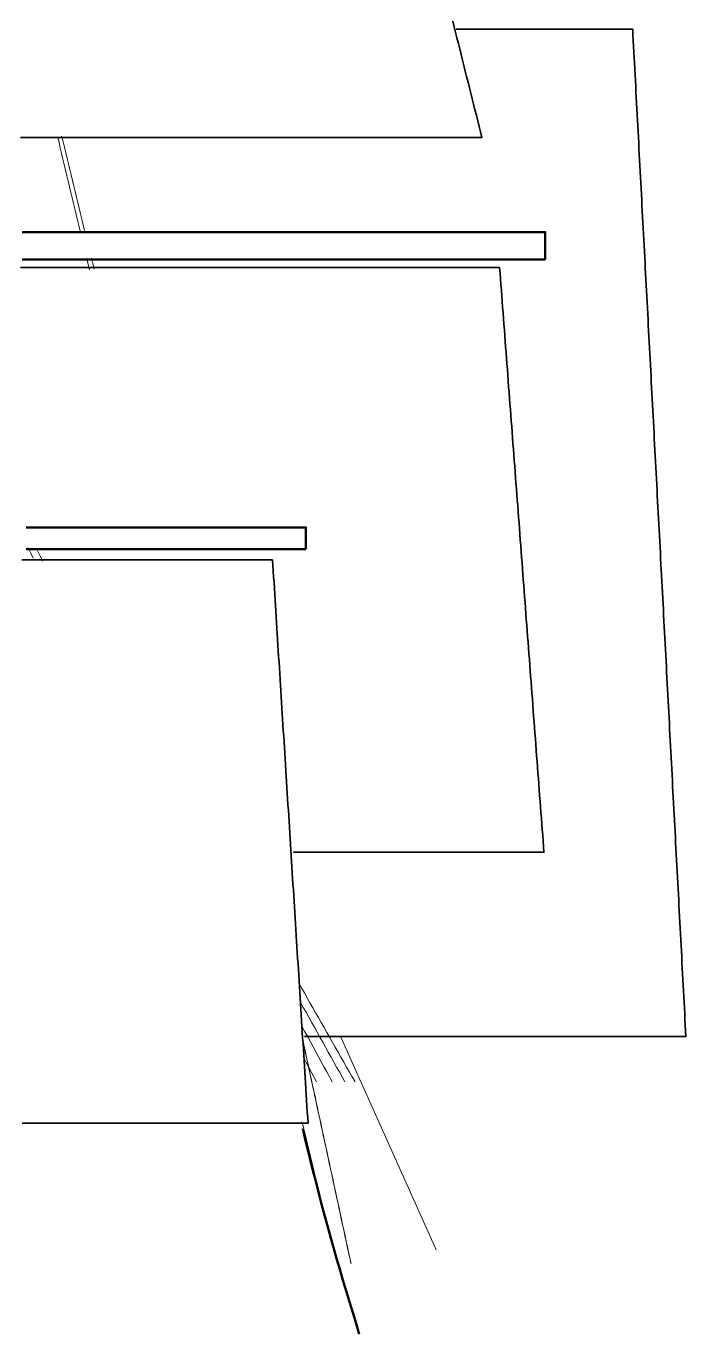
# Model space of a CAD drawing. Header units: millimetres. Extents: x 0 to 89100, y 0 to 63000.
# Drawn here: x 17004 to 23097, y 21672 to 33728 of the extents above; entities that cross this region are included whole.
import ezdxf

# ---------------------------------------------------------------- set-up
doc = ezdxf.new("R2010")
doc.units = ezdxf.units.MM
doc.header["$LTSCALE"] = 150
for name, color, linetype, lineweight in [('外形', 7, 'Continuous', 50), ('帆', 30, 'Continuous', 35), ('索具', 94, 'Continuous', 13)]:
    doc.layers.add(name, color=color, linetype=linetype, lineweight=lineweight)

msp = doc.modelspace()

# ---------------------------------------------------------------- linework, layer by layer
at = {"layer": '外形'}
for points in [[(16968.8, 31826), (17021.3, 31826), (17073.8, 31826), (17126.3, 31826), (17178.8, 31826), (17231.3, 31826), (17283.8, 31826), (17336.3, 31826), (17388.8, 31826), (17441.3, 31826), (17493.8, 31826), (17546.3, 31826), (17598.8, 31826), (17651.3, 31826), (17703.8, 31826), (17756.3, 31826), (17808.8, 31826), (17861.3, 31826), (17913.8, 31826), (17966.3, 31826), (18018.8, 31826), (18071.3, 31826), (18123.8, 31826), (18176.3, 31826), (18228.9, 31826), (18281.4, 31826), (18333.9, 31826), (18386.4, 31826), (18438.9, 31826), (18491.4, 31826), (18543.9, 31826), (18596.4, 31826), (18648.9, 31826), (18701.4, 31826), (18753.9, 31826), (18806.4, 31826), (18858.9, 31826), (18911.4, 31826), (18963.9, 31826), (19016.4, 31826), (19068.9, 31826), (19121.4, 31826), (19173.9, 31826), (19226.4, 31826), (19278.9, 31826), (19331.4, 31826), (19383.9, 31826), (19436.4, 31826), (19488.9, 31826), (19541.4, 31826), (19593.9, 31826), (19646.4, 31826), (19698.9, 31826), (19751.4, 31826), (19803.9, 31826), (19856.4, 31826), (19908.9, 31826), (19961.4, 31826), (20013.9, 31826), (20066.4, 31826), (20118.9, 31826), (20171.4, 31826), (20223.9, 31826), (20276.4, 31826), (20328.9, 31826), (20381.4, 31826), (20433.9, 31826), (20486.4, 31826), (20538.9, 31826), (20591.4, 31826), (20643.9, 31826), (20696.4, 31826), (20748.9, 31826), (20801.4, 31826), (20853.9, 31826), (20906.4, 31826), (20958.9, 31826), (21011.4, 31826), (21063.9, 31826), (21116.4, 31826), (21168.9, 31826), (21221.4, 31826), (21273.9, 31826), (21326.4, 31826), (21378.9, 31826), (21431.5, 31826), (21484, 31826), (21536.5, 31826), (21589, 31826), (21641.5, 31826), (21694, 31826), (21746.5, 31826), (21799, 31826), (21799, 31763), (21799, 31700), (21799, 31637), (21799, 31574)], [(21799, 31574), (21746.5, 31574), (21694, 31574), (21641.5, 31574), (21589, 31574), (21536.5, 31574), (21484, 31574), (21431.5, 31574), (21378.9, 31574), (21326.4, 31574), (21273.9, 31574), (21221.4, 31574), (21168.9, 31574), (21116.4, 31574), (21063.9, 31574), (21011.4, 31574), (20958.9, 31574), (20906.4, 31574), (20853.9, 31574), (20801.4, 31574), (20748.9, 31574), (20696.4, 31574), (20643.9, 31574), (20591.4, 31574), (20538.9, 31574), (20486.4, 31574), (20433.9, 31574), (20381.4, 31574), (20328.9, 31574), (20276.4, 31574), (20223.9, 31574), (20171.4, 31574), (20118.9, 31574), (20066.4, 31574), (20013.9, 31574), (19961.4, 31574), (19908.9, 31574), (19856.4, 31574), (19803.9, 31574), (19751.4, 31574), (19698.9, 31574), (19646.4, 31574), (19593.9, 31574), (19541.4, 31574), (19488.9, 31574), (19436.4, 31574), (19383.9, 31574), (19331.4, 31574), (19278.9, 31574), (19226.4, 31574), (19173.9, 31574), (19121.4, 31574), (19068.9, 31574), (19016.4, 31574), (18963.9, 31574), (18911.4, 31574), (18858.9, 31574), (18806.4, 31574), (18753.9, 31574), (18701.4, 31574), (18648.9, 31574), (18596.4, 31574), (18543.9, 31574), (18491.4, 31574), (18438.9, 31574), (18386.4, 31574), (18333.9, 31574), (18281.4, 31574), (18228.9, 31574), (18176.3, 31574), (18123.8, 31574), (18071.3, 31574), (18018.8, 31574), (17966.3, 31574), (17913.8, 31574), (17861.3, 31574), (17808.8, 31574), (17756.3, 31574), (17703.8, 31574), (17651.3, 31574), (17598.8, 31574), (17546.3, 31574), (17493.8, 31574), (17441.3, 31574), (17388.8, 31574), (17336.3, 31574), (17283.8, 31574), (17231.3, 31574), (17178.8, 31574), (17126.3, 31574), (17073.8, 31574), (17021.3, 31574), (16968.8, 31574)], [(17003.6, 29100), (17056.4, 29100), (17109.1, 29100), (17161.8, 29100), (17214.5, 29100), (17267.3, 29100), (17320, 29100), (17372.7, 29100), (17425.4, 29100), (17478.2, 29100), (17530.9, 29100), (17583.6, 29100), (17636.4, 29100), (17689.1, 29100), (17741.8, 29100), (17794.5, 29100), (17847.3, 29100), (17900, 29100), (17952.7, 29100), (18005.4, 29100), (18058.2, 29100), (18110.9, 29100), (18163.6, 29100), (18216.3, 29100), (18269.1, 29100), (18321.8, 29100), (18374.5, 29100), (18427.3, 29100), (18480, 29100), (18532.7, 29100), (18585.4, 29100), (18638.2, 29100), (18690.9, 29100), (18743.6, 29100), (18796.3, 29100), (18849.1, 29100), (18901.8, 29100), (18954.5, 29100), (19007.3, 29100), (19060, 29100), (19112.7, 29100), (19165.4, 29100), (19218.2, 29100), (19270.9, 29100), (19323.6, 29100), (19376.3, 29100), (19429.1, 29100), (19481.8, 29100), (19534.5, 29100), (19587.3, 29100), (19587.3, 29033.3), (19587.3, 28966.7), (19587.3, 28900)], [(19587.3, 28900), (19534.5, 28900), (19481.8, 28900), (19429.1, 28900), (19376.3, 28900), (19323.6, 28900), (19270.9, 28900), (19218.2, 28900), (19165.4, 28900), (19112.7, 28900), (19060, 28900), (19007.3, 28900), (18954.5, 28900), (18901.8, 28900), (18849.1, 28900), (18796.3, 28900), (18743.6, 28900), (18690.9, 28900), (18638.2, 28900), (18585.4, 28900), (18532.7, 28900), (18480, 28900), (18427.3, 28900), (18374.5, 28900), (18321.8, 28900), (18269.1, 28900), (18216.3, 28900), (18163.6, 28900), (18110.9, 28900), (18058.2, 28900), (18005.4, 28900), (17952.7, 28900), (17900, 28900), (17847.3, 28900), (17794.5, 28900), (17741.8, 28900), (17689.1, 28900), (17636.4, 28900), (17583.6, 28900), (17530.9, 28900), (17478.2, 28900), (17425.4, 28900), (17372.7, 28900), (17320, 28900), (17267.3, 28900), (17214.5, 28900), (17161.8, 28900), (17109.1, 28900), (17056.4, 28900), (17003.6, 28900)], [(20080.1, 21650), (20050.8, 21750), (20020.9, 21850), (19990.6, 21950), (19960.3, 22050), (19930, 22150), (19900, 22250), (19870.4, 22350), (19841.6, 22450), (19813.6, 22550), (19786.6, 22650), (19759.9, 22750), (19733.5, 22850), (19707.5, 22950), (19681.7, 23050), (19656.3, 23150), (19631.2, 23250), (19606.5, 23350), (19582.1, 23450), (19558.1, 23550)]]:
    msp.add_lwpolyline(points, dxfattribs=at)
at = {"layer": '帆'}
for points in [[(16951.6, 32700), (17004.2, 32700), (17056.8, 32700), (17109.4, 32700), (17162.1, 32700), (17214.7, 32700), (17267.3, 32700), (17319.9, 32700), (17372.5, 32700), (17425.1, 32700), (17477.7, 32700), (17530.3, 32700), (17582.9, 32700), (17635.6, 32700), (17688.2, 32700), (17740.8, 32700), (17793.4, 32700), (17846, 32700), (17898.6, 32700), (17951.2, 32700), (18003.8, 32700), (18056.5, 32700), (18109.1, 32700), (18161.7, 32700), (18214.3, 32700), (18266.9, 32700), (18319.5, 32700), (18372.1, 32700), (18424.7, 32700), (18477.4, 32700), (18530, 32700), (18582.6, 32700), (18635.2, 32700), (18687.8, 32700), (18740.4, 32700), (18793, 32700), (18845.6, 32700), (18898.3, 32700), (18950.9, 32700), (19003.5, 32700), (19056.1, 32700), (19108.7, 32700), (19161.3, 32700), (19213.9, 32700), (19266.5, 32700), (19319.2, 32700), (19371.8, 32700), (19424.4, 32700), (19477, 32700), (19529.6, 32700), (19582.2, 32700), (19634.8, 32700), (19687.4, 32700), (19740.1, 32700), (19792.7, 32700), (19845.3, 32700), (19897.9, 32700), (19950.5, 32700), (20003.1, 32700), (20055.7, 32700), (20108.3, 32700), (20160.9, 32700), (20213.6, 32700), (20266.2, 32700), (20318.8, 32700), (20371.4, 32700), (20424, 32700), (20476.6, 32700), (20529.2, 32700), (20581.8, 32700), (20634.5, 32700), (20687.1, 32700), (20739.7, 32700), (20792.3, 32700), (20844.9, 32700), (20897.5, 32700), (20950.1, 32700), (21002.7, 32700), (21055.4, 32700), (21108, 32700), (21160.6, 32700), (21213.2, 32700), (21200.4, 32751.1), (21187.6, 32802.1), (21174.8, 32853.2), (21162.1, 32904.3), (21149.3, 32955.3), (21136.5, 33006.4), (21123.7, 33057.4), (21110.9, 33108.5), (21098.2, 33159.6), (21085.4, 33210.6), (21072.6, 33261.7), (21059.8, 33312.8), (21047, 33363.8), (21034.3, 33414.9), (21021.5, 33466), (21008.7, 33517), (20995.9, 33568.1), (20983.1, 33619.1), (20970.4, 33670.2), (20957.6, 33721.3), (20944.8, 33772.3)], [(19576.4, 24400), (19629, 24400), (19681.5, 24400), (19734.1, 24400), (19786.6, 24400), (19839.2, 24400), (19891.7, 24400), (19944.3, 24400), (19996.8, 24400), (20049.4, 24400), (20101.9, 24400), (20154.5, 24400), (20207, 24400), (20259.6, 24400), (20312.1, 24400), (20364.7, 24400), (20417.2, 24400), (20469.8, 24400), (20522.3, 24400), (20574.9, 24400), (20627.4, 24400), (20680, 24400), (20732.5, 24400), (20785.1, 24400), (20837.6, 24400), (20890.2, 24400), (20942.7, 24400), (20995.3, 24400), (21047.8, 24400), (21100.4, 24400), (21152.9, 24400), (21205.5, 24400), (21258, 24400), (21310.6, 24400), (21363.1, 24400), (21415.7, 24400), (21468.2, 24400), (21520.8, 24400), (21573.3, 24400), (21625.9, 24400), (21678.4, 24400), (21731, 24400), (21783.5, 24400), (21836.1, 24400), (21888.6, 24400), (21941.2, 24400), (21993.7, 24400), (22046.3, 24400), (22098.8, 24400), (22151.4, 24400), (22203.9, 24400), (22256.5, 24400), (22309, 24400), (22361.6, 24400), (22414.1, 24400), (22466.6, 24400), (22519.2, 24400), (22571.7, 24400), (22624.3, 24400), (22676.8, 24400), (22729.4, 24400), (22781.9, 24400), (22834.5, 24400), (22887, 24400), (22939.6, 24400), (22992.1, 24400), (23044.7, 24400), (23097.2, 24400), (23094.5, 24452.5), (23091.7, 24505.1), (23088.9, 24557.6), (23086.1, 24610.2), (23083.4, 24662.7), (23080.6, 24715.3), (23077.8, 24767.8), (23075, 24820.3), (23072.3, 24872.9), (23069.5, 24925.4), (23066.7, 24978), (23063.9, 25030.5), (23061.1, 25083.1), (23058.4, 25135.6), (23055.6, 25188.1), (23052.8, 25240.7), (23050, 25293.2), (23047.3, 25345.8), (23044.5, 25398.3), (23041.7, 25450.8), (23038.9, 25503.4), (23036.2, 25555.9), (23033.4, 25608.5), (23030.6, 25661), (23027.8, 25713.6), (23025, 25766.1), (23022.3, 25818.6), (23019.5, 25871.2), (23016.7, 25923.7), (23013.9, 25976.3), (23011.2, 26028.8), (23008.4, 26081.4), (23005.6, 26133.9), (23002.8, 26186.4), (23000.1, 26239), (22997.3, 26291.5), (22994.5, 26344.1), (22991.7, 26396.6), (22988.9, 26449.2), (22986.2, 26501.7), (22983.4, 26554.2), (22980.6, 26606.8), (22977.8, 26659.3), (22975.1, 26711.9), (22972.3, 26764.4), (22969.5, 26816.9), (22966.7, 26869.5), (22964, 26922), (22961.2, 26974.6), (22958.4, 27027.1), (22955.6, 27079.7), (22952.8, 27132.2), (22950.1, 27184.7), (22947.3, 27237.3), (22944.5, 27289.8), (22941.7, 27342.4), (22939, 27394.9), (22936.2, 27447.5), (22933.4, 27500), (22930.6, 27552.5), (22927.9, 27605.1), (22925.1, 27657.6), (22922.3, 27710.2), (22919.5, 27762.7), (22916.8, 27815.3), (22914, 27867.8), (22911.2, 27920.3), (22908.4, 27972.9), (22905.6, 28025.4), (22902.9, 28078), (22900.1, 28130.5), (22897.3, 28183.1), (22894.5, 28235.6), (22891.8, 28288.1), (22889, 28340.7), (22886.2, 28393.2), (22883.4, 28445.8), (22880.7, 28498.3), (22877.9, 28550.8), (22875.1, 28603.4), (22872.3, 28655.9), (22869.5, 28708.5), (22866.8, 28761), (22864, 28813.6), (22861.2, 28866.1), (22858.4, 28918.6), (22855.7, 28971.2), (22852.9, 29023.7), (22850.1, 29076.3), (22847.3, 29128.8), (22844.6, 29181.4), (22841.8, 29233.9), (22839, 29286.4), (22836.2, 29339), (22833.4, 29391.5), (22830.7, 29444.1), (22827.9, 29496.6), (22825.1, 29549.2), (22822.3, 29601.7), (22819.6, 29654.2), (22816.8, 29706.8), (22814, 29759.3), (22811.2, 29811.9), (22808.5, 29864.4), (22805.7, 29916.9), (22802.9, 29969.5), (22800.1, 30022), (22797.3, 30074.6), (22794.6, 30127.1), (22791.8, 30179.7), (22789, 30232.2), (22786.2, 30284.7), (22783.5, 30337.3), (22780.7, 30389.8), (22777.9, 30442.4), (22775.1, 30494.9), (22772.4, 30547.5), (22769.6, 30600), (22766.8, 30652.5), (22764, 30705.1), (22761.3, 30757.6), (22758.5, 30810.2), (22755.7, 30862.7), (22752.9, 30915.3), (22750.1, 30967.8), (22747.4, 31020.3), (22744.6, 31072.9), (22741.8, 31125.4), (22739, 31178), (22736.3, 31230.5), (22733.5, 31283.1), (22730.7, 31335.6), (22727.9, 31388.1), (22725.2, 31440.7), (22722.4, 31493.2), (22719.6, 31545.8), (22716.8, 31598.3), (22714, 31650.8), (22711.3, 31703.4), (22708.5, 31755.9), (22705.7, 31808.5), (22702.9, 31861), (22700.2, 31913.6), (22697.4, 31966.1), (22694.6, 32018.6), (22691.8, 32071.2), (22689.1, 32123.7), (22686.3, 32176.3), (22683.5, 32228.8), (22680.7, 32281.4), (22677.9, 32333.9), (22675.2, 32386.4), (22672.4, 32439), (22669.6, 32491.5), (22666.8, 32544.1), (22664.1, 32596.6), (22661.3, 32649.2), (22658.5, 32701.7), (22655.7, 32754.2), (22653, 32806.8), (22650.2, 32859.3), (22647.4, 32911.9), (22644.6, 32964.4), (22641.8, 33016.9), (22639.1, 33069.5), (22636.3, 33122), (22633.5, 33174.6), (22630.7, 33227.1), (22628, 33279.7), (22625.2, 33332.2), (22622.4, 33384.7), (22619.6, 33437.3), (22616.9, 33489.8), (22614.1, 33542.4), (22611.3, 33594.9), (22608.5, 33647.5), (22605.8, 33700)], [(22605.8, 33700), (22553.1, 33700), (22500.5, 33700), (22447.9, 33700), (22395.3, 33700), (22342.7, 33700), (22290.1, 33700), (22237.5, 33700), (22184.9, 33700), (22132.3, 33700), (22079.7, 33700), (22027.1, 33700), (21974.5, 33700), (21921.9, 33700), (21869.3, 33700), (21816.7, 33700), (21764.1, 33700), (21711.5, 33700), (21658.9, 33700), (21606.3, 33700), (21553.7, 33700), (21501.1, 33700), (21448.5, 33700), (21395.9, 33700), (21343.3, 33700), (21290.7, 33700), (21238.1, 33700), (21185.5, 33700), (21132.9, 33700), (21080.3, 33700), (21027.7, 33700), (20975.1, 33700)], [(21377, 31500), (21324.4, 31500), (21271.7, 31500), (21219, 31500), (21166.4, 31500), (21113.7, 31500), (21061.1, 31500), (21008.4, 31500), (20955.7, 31500), (20903.1, 31500), (20850.4, 31500), (20797.8, 31500), (20745.1, 31500), (20692.4, 31500), (20639.8, 31500), (20587.1, 31500), (20534.5, 31500), (20481.8, 31500), (20429.1, 31500), (20376.5, 31500), (20323.8, 31500), (20271.2, 31500), (20218.5, 31500), (20165.8, 31500), (20113.2, 31500), (20060.5, 31500), (20007.9, 31500), (19955.2, 31500), (19902.5, 31500), (19849.9, 31500), (19797.2, 31500), (19744.6, 31500), (19691.9, 31500), (19639.2, 31500), (19586.6, 31500), (19533.9, 31500), (19481.3, 31500), (19428.6, 31500), (19376, 31500), (19323.3, 31500), (19270.6, 31500), (19218, 31500), (19165.3, 31500), (19112.7, 31500), (19060, 31500), (19007.3, 31500), (18954.7, 31500), (18902, 31500), (18849.4, 31500), (18796.7, 31500), (18744, 31500), (18691.4, 31500), (18638.7, 31500), (18586.1, 31500), (18533.4, 31500), (18480.7, 31500), (18428.1, 31500), (18375.4, 31500), (18322.8, 31500), (18270.1, 31500), (18217.4, 31500), (18164.8, 31500), (18112.1, 31500), (18059.5, 31500), (18006.8, 31500), (17954.1, 31500), (17901.5, 31500), (17848.8, 31500), (17796.2, 31500), (17743.5, 31500), (17690.8, 31500), (17638.2, 31500), (17585.5, 31500), (17532.9, 31500), (17480.2, 31500), (17427.5, 31500), (17374.9, 31500), (17322.2, 31500), (17269.6, 31500), (17216.9, 31500), (17164.2, 31500), (17111.6, 31500), (17058.9, 31500), (17006.3, 31500), (16953.6, 31500)], [(19473.4, 26100), (19526, 26100), (19578.6, 26100), (19631.1, 26100), (19683.7, 26100), (19736.3, 26100), (19788.8, 26100), (19841.4, 26100), (19894, 26100), (19946.6, 26100), (19999.1, 26100), (20051.7, 26100), (20104.3, 26100), (20156.9, 26100), (20209.4, 26100), (20262, 26100), (20314.6, 26100), (20367.1, 26100), (20419.7, 26100), (20472.3, 26100), (20524.9, 26100), (20577.4, 26100), (20630, 26100), (20682.6, 26100), (20735.1, 26100), (20787.7, 26100), (20840.3, 26100), (20892.9, 26100), (20945.4, 26100), (20998, 26100), (21050.6, 26100), (21103.2, 26100), (21155.7, 26100), (21208.3, 26100), (21260.9, 26100), (21313.4, 26100), (21366, 26100), (21418.6, 26100), (21471.2, 26100), (21523.7, 26100), (21576.3, 26100), (21628.9, 26100), (21681.5, 26100), (21734, 26100), (21786.6, 26100), (21782.6, 26152.4), (21778.6, 26204.9), (21774.7, 26257.3), (21770.7, 26309.7), (21766.7, 26362.1), (21762.7, 26414.6), (21758.8, 26467), (21754.8, 26519.4), (21750.8, 26571.8), (21746.8, 26624.3), (21742.9, 26676.7), (21738.9, 26729.1), (21734.9, 26781.6), (21730.9, 26834), (21727, 26886.4), (21723, 26938.8), (21719, 26991.3), (21715, 27043.7), (21711, 27096.1), (21707.1, 27148.5), (21703.1, 27201), (21699.1, 27253.4), (21695.1, 27305.8), (21691.2, 27358.3), (21687.2, 27410.7), (21683.2, 27463.1), (21679.2, 27515.5), (21675.3, 27568), (21671.3, 27620.4), (21667.3, 27672.8), (21663.3, 27725.2), (21659.4, 27777.7), (21655.4, 27830.1), (21651.4, 27882.5), (21647.4, 27935), (21643.4, 27987.4), (21639.5, 28039.8), (21635.5, 28092.2), (21631.5, 28144.7), (21627.5, 28197.1), (21623.6, 28249.5), (21619.6, 28301.9), (21615.6, 28354.4), (21611.6, 28406.8), (21607.7, 28459.2), (21603.7, 28511.7), (21599.7, 28564.1), (21595.7, 28616.5), (21591.8, 28668.9), (21587.8, 28721.4), (21583.8, 28773.8), (21579.8, 28826.2), (21575.8, 28878.6), (21571.9, 28931.1), (21567.9, 28983.5), (21563.9, 29035.9), (21559.9, 29088.3), (21556, 29140.8), (21552, 29193.2), (21548, 29245.6), (21544, 29298.1), (21540.1, 29350.5), (21536.1, 29402.9), (21532.1, 29455.3), (21528.1, 29507.8), (21524.2, 29560.2), (21520.2, 29612.6), (21516.2, 29665), (21512.2, 29717.5), (21508.2, 29769.9), (21504.3, 29822.3), (21500.3, 29874.8), (21496.3, 29927.2), (21492.3, 29979.6), (21488.4, 30032), (21484.4, 30084.5), (21480.4, 30136.9), (21476.4, 30189.3), (21472.5, 30241.7), (21468.5, 30294.2), (21464.5, 30346.6), (21460.5, 30399), (21456.6, 30451.5), (21452.6, 30503.9), (21448.6, 30556.3), (21444.6, 30608.7), (21440.6, 30661.2), (21436.7, 30713.6), (21432.7, 30766), (21428.7, 30818.4), (21424.7, 30870.9), (21420.8, 30923.3), (21416.8, 30975.7), (21412.8, 31028.2), (21408.8, 31080.6), (21404.9, 31133), (21400.9, 31185.4), (21396.9, 31237.9), (21392.9, 31290.3), (21389, 31342.7), (21385, 31395.1), (21381, 31447.6), (21377, 31500)], [(19280, 28800), (19227.4, 28800), (19174.7, 28800), (19122, 28800), (19069.4, 28800), (19016.7, 28800), (18964.1, 28800), (18911.4, 28800), (18858.7, 28800), (18806.1, 28800), (18753.4, 28800), (18700.8, 28800), (18648.1, 28800), (18595.4, 28800), (18542.8, 28800), (18490.1, 28800), (18437.5, 28800), (18384.8, 28800), (18332.2, 28800), (18279.5, 28800), (18226.8, 28800), (18174.2, 28800), (18121.5, 28800), (18068.9, 28800), (18016.2, 28800), (17963.5, 28800), (17910.9, 28800), (17858.2, 28800), (17805.6, 28800), (17752.9, 28800), (17700.2, 28800), (17647.6, 28800), (17594.9, 28800), (17542.3, 28800), (17489.6, 28800), (17436.9, 28800), (17384.3, 28800), (17331.6, 28800), (17279, 28800), (17226.3, 28800), (17173.6, 28800), (17121, 28800), (17068.3, 28800), (17015.7, 28800), (16963, 28800)], [(16968.2, 23600), (17021, 23600), (17073.8, 23600), (17126.6, 23600), (17179.4, 23600), (17232.1, 23600), (17284.9, 23600), (17337.7, 23600), (17390.5, 23600), (17443.3, 23600), (17496.1, 23600), (17548.9, 23600), (17601.7, 23600), (17654.5, 23600), (17707.3, 23600), (17760, 23600), (17812.8, 23600), (17865.6, 23600), (17918.4, 23600), (17971.2, 23600), (18024, 23600), (18076.8, 23600), (18129.6, 23600), (18182.4, 23600), (18235.2, 23600), (18287.9, 23600), (18340.7, 23600), (18393.5, 23600), (18446.3, 23600), (18499.1, 23600), (18551.9, 23600), (18604.7, 23600), (18657.5, 23600), (18710.3, 23600), (18763.1, 23600), (18815.8, 23600), (18868.6, 23600), (18921.4, 23600), (18974.2, 23600), (19027, 23600), (19079.8, 23600), (19132.6, 23600), (19185.4, 23600), (19238.2, 23600), (19290.9, 23600), (19343.7, 23600), (19396.5, 23600), (19449.3, 23600), (19502.1, 23600), (19554.9, 23600), (19607.7, 23600), (19604.4, 23652.5), (19601.1, 23705.1), (19597.8, 23757.6), (19594.4, 23810.1), (19591.1, 23862.6), (19587.8, 23915.2), (19584.5, 23967.7), (19581.2, 24020.2), (19577.9, 24072.7), (19574.6, 24125.3), (19571.3, 24177.8), (19568, 24230.3), (19564.7, 24282.8), (19561.4, 24335.4), (19558, 24387.9), (19554.7, 24440.4), (19551.4, 24492.9), (19548.1, 24545.5), (19544.8, 24598), (19541.5, 24650.5), (19538.2, 24703), (19534.9, 24755.6), (19531.6, 24808.1), (19528.3, 24860.6), (19524.9, 24913.1), (19521.6, 24965.7), (19518.3, 25018.2), (19515, 25070.7), (19511.7, 25123.2), (19508.4, 25175.8), (19505.1, 25228.3), (19501.8, 25280.8), (19498.5, 25333.3), (19495.2, 25385.9), (19491.8, 25438.4), (19488.5, 25490.9), (19485.2, 25543.4), (19481.9, 25596), (19478.6, 25648.5), (19475.3, 25701), (19472, 25753.5), (19468.7, 25806.1), (19465.4, 25858.6), (19462.1, 25911.1), (19458.8, 25963.6), (19455.4, 26016.2), (19452.1, 26068.7), (19448.8, 26121.2), (19445.5, 26173.7), (19442.2, 26226.3), (19438.9, 26278.8), (19435.6, 26331.3), (19432.3, 26383.8), (19429, 26436.4), (19425.7, 26488.9), (19422.3, 26541.4), (19419, 26593.9), (19415.7, 26646.5), (19412.4, 26699), (19409.1, 26751.5), (19405.8, 26804), (19402.5, 26856.6), (19399.2, 26909.1), (19395.9, 26961.6), (19392.6, 27014.1), (19389.2, 27066.7), (19385.9, 27119.2), (19382.6, 27171.7), (19379.3, 27224.2), (19376, 27276.8), (19372.7, 27329.3), (19369.4, 27381.8), (19366.1, 27434.3), (19362.8, 27486.9), (19359.5, 27539.4), (19356.2, 27591.9), (19352.8, 27644.4), (19349.5, 27697), (19346.2, 27749.5), (19342.9, 27802), (19339.6, 27854.5), (19336.3, 27907.1), (19333, 27959.6), (19329.7, 28012.1), (19326.4, 28064.6), (19323.1, 28117.2), (19319.7, 28169.7), (19316.4, 28222.2), (19313.1, 28274.7), (19309.8, 28327.3), (19306.5, 28379.8), (19303.2, 28432.3), (19299.9, 28484.8), (19296.6, 28537.4), (19293.3, 28589.9), (19290, 28642.4), (19286.6, 28694.9), (19283.3, 28747.5), (19280, 28800)]]:
    msp.add_lwpolyline(points, dxfattribs=at)
at = {"layer": '索具'}
for points in [[(17295.5, 32704.7), (17307.7, 32653.5), (17320, 32602.4), (17332.2, 32551.2), (17344.5, 32500), (17356.7, 32448.9), (17369, 32397.7), (17381.2, 32346.5), (17393.5, 32295.4), (17405.7, 32244.2), (17418, 32193), (17430.2, 32141.8), (17442.5, 32090.7), (17454.7, 32039.5), (17467, 31988.3), (17479.2, 31937.2), (17491.5, 31886), (17503.7, 31834.8)], [(17332.3, 32711.7), (17344.8, 32660.6), (17357.3, 32609.5), (17369.7, 32558.3), (17382.2, 32507.2), (17394.7, 32456.1), (17407.1, 32405), (17419.6, 32353.8), (17432.1, 32302.7), (17444.5, 32251.6), (17457, 32200.4), (17469.5, 32149.3), (17481.9, 32098.2), (17494.4, 32047.1), (17506.9, 31995.9), (17519.3, 31944.8), (17531.8, 31893.7), (17544.3, 31842.5)], [(17606.6, 31586.9), (17619.1, 31535.8), (17631.6, 31484.7)], [(17564.9, 31579), (17577.2, 31527.8), (17589.4, 31476.6)], [(17070.1, 28816.3), (17046.4, 28863.2), (17022.7, 28910.2)], [(17156.9, 28788.6), (17132.4, 28835.3), (17107.8, 28882)], [(20041.5, 23980), (20015.5, 24025.6), (19989.5, 24071.3), (19963.5, 24116.9), (19937.5, 24162.6), (19911.5, 24208.2), (19885.6, 24253.9), (19859.6, 24299.5), (19833.6, 24345.1), (19807.6, 24390.8), (19781.6, 24436.4), (19755.6, 24482.1), (19729.6, 24527.7), (19703.7, 24573.4), (19677.7, 24619), (19651.7, 24664.6), (19625.7, 24710.3), (19599.7, 24755.9), (19573.7, 24801.6), (19547.7, 24847.2), (19521.8, 24892.8)], [(19948, 23980), (19922.4, 24025.9), (19896.8, 24071.8), (19871.2, 24117.7), (19845.6, 24163.6), (19819.9, 24209.5), (19794.3, 24255.4), (19768.7, 24301.3), (19743.1, 24347.2), (19717.5, 24393.1), (19691.9, 24439), (19666.3, 24484.9), (19640.7, 24530.8), (19615.1, 24576.7), (19589.5, 24622.6), (19563.9, 24668.5), (19538.3, 24714.4)], [(19830.2, 23980), (19805.1, 24026.2), (19780, 24072.3), (19754.9, 24118.5), (19729.8, 24164.6), (19704.8, 24210.8), (19679.7, 24256.9), (19654.6, 24303.1), (19629.5, 24349.3), (19604.4, 24395.4), (19579.3, 24441.6), (19554.2, 24487.7)], [(19560.3, 24360.8), (19571.4, 24309.4), (19582.5, 24258), (19593.6, 24206.6), (19604.7, 24155.3), (19615.7, 24103.9), (19626.8, 24052.5), (19637.9, 24001.1), (19649, 23949.7), (19660.1, 23898.3), (19671.1, 23846.9), (19682.2, 23795.6), (19693.3, 23744.2), (19704.4, 23692.8), (19715.5, 23641.4), (19726.5, 23590), (19737.6, 23538.6), (19748.7, 23487.2), (19759.8, 23435.9), (19770.9, 23384.5), (19781.9, 23333.1), (19793, 23281.7), (19804.1, 23230.3), (19815.2, 23178.9), (19826.3, 23127.5), (19837.4, 23076.2), (19848.4, 23024.8), (19859.5, 22973.4), (19870.6, 22922), (19881.7, 22870.6), (19892.8, 22819.2), (19903.8, 22767.8), (19914.9, 22716.5), (19926, 22665.1), (19937.1, 22613.7), (19948.2, 22562.3), (19959.2, 22510.9), (19970.3, 22459.5), (19981.4, 22408.1), (19992.5, 22356.7), (20003.6, 22305.4)], [(19561.2, 24357.9), (19572.3, 24306.5), (19583.4, 24255.1), (19594.4, 24203.7), (19605.5, 24152.3), (19616.6, 24100.9), (19627.7, 24049.6), (19638.8, 23998.2), (19649.9, 23946.8), (19660.9, 23895.4), (19672, 23844), (19683.1, 23792.6), (19694.2, 23741.2), (19705.3, 23689.8), (19716.4, 23638.4), (19727.4, 23587), (19738.5, 23535.6), (19749.6, 23484.2), (19760.7, 23432.8), (19771.8, 23381.4), (19782.8, 23330), (19793.9, 23278.6), (19805, 23227.3), (19816.1, 23175.9), (19827.2, 23124.5), (19838.3, 23073.1), (19849.3, 23021.7), (19860.4, 22970.3), (19871.5, 22918.9), (19882.6, 22867.5), (19893.7, 22816.1), (19904.8, 22764.7), (19915.8, 22713.3), (19926.9, 22661.9), (19938, 22610.5), (19949.1, 22559.1), (19960.2, 22507.7), (19971.3, 22456.4), (19982.3, 22405), (19993.4, 22353.6), (20004.5, 22302.2)], [(20790.3, 22430), (20768.7, 22478.1), (20747.2, 22526.1), (20725.7, 22574.2), (20704.1, 22622.3), (20682.6, 22670.3), (20661.1, 22718.4), (20639.5, 22766.5), (20618, 22814.5), (20596.5, 22862.6), (20574.9, 22910.6), (20553.4, 22958.7), (20531.9, 23006.8), (20510.3, 23054.8), (20488.8, 23102.9), (20467.3, 23151), (20445.7, 23199), (20424.2, 23247.1), (20402.7, 23295.2), (20381.1, 23343.2), (20359.6, 23391.3), (20338.1, 23439.4), (20316.5, 23487.4), (20295, 23535.5), (20273.5, 23583.5), (20251.9, 23631.6), (20230.4, 23679.7), (20208.9, 23727.7), (20187.3, 23775.8), (20165.8, 23823.9), (20144.3, 23871.9), (20122.7, 23920), (20101.2, 23968.1), (20079.7, 24016.1), (20058.1, 24064.2), (20036.6, 24112.3), (20015.1, 24160.3), (19993.5, 24208.4), (19972, 24256.5), (19950.5, 24304.5), (19928.9, 24352.6), (19907.4, 24400.6)], [(20790.3, 22430), (20768.7, 22478.1), (20747.2, 22526.1), (20725.7, 22574.2), (20704.1, 22622.3), (20682.6, 22670.3), (20661.1, 22718.4), (20639.5, 22766.5), (20618, 22814.5), (20596.5, 22862.6), (20574.9, 22910.6), (20553.4, 22958.7), (20531.9, 23006.8), (20510.3, 23054.8), (20488.8, 23102.9), (20467.3, 23151), (20445.7, 23199), (20424.2, 23247.1), (20402.7, 23295.2), (20381.1, 23343.2), (20359.6, 23391.3), (20338.1, 23439.4), (20316.5, 23487.4), (20295, 23535.5), (20273.5, 23583.5), (20251.9, 23631.6), (20230.4, 23679.7), (20208.9, 23727.7), (20187.3, 23775.8), (20165.8, 23823.9), (20144.3, 23871.9), (20122.7, 23920), (20101.2, 23968.1), (20079.7, 24016.1), (20058.1, 24064.2), (20036.6, 24112.3), (20015.1, 24160.3), (19993.5, 24208.4), (19972, 24256.5), (19950.5, 24304.5), (19928.9, 24352.6), (19907.4, 24400.6)], [(20790.3, 22430), (20768.7, 22478.1), (20747.2, 22526.1), (20725.7, 22574.2), (20704.1, 22622.3), (20682.6, 22670.3), (20661.1, 22718.4), (20639.5, 22766.5), (20618, 22814.5), (20596.5, 22862.6), (20574.9, 22910.6), (20553.4, 22958.7), (20531.9, 23006.8), (20510.3, 23054.8), (20488.8, 23102.9), (20467.3, 23151), (20445.7, 23199), (20424.2, 23247.1), (20402.7, 23295.2), (20381.1, 23343.2), (20359.6, 23391.3), (20338.1, 23439.4), (20316.5, 23487.4), (20295, 23535.5), (20273.5, 23583.5), (20251.9, 23631.6), (20230.4, 23679.7), (20208.9, 23727.7), (20187.3, 23775.8), (20165.8, 23823.9), (20144.3, 23871.9), (20122.7, 23920), (20101.2, 23968.1), (20079.7, 24016.1), (20058.1, 24064.2), (20036.6, 24112.3), (20015.1, 24160.3), (19993.5, 24208.4), (19972, 24256.5), (19950.5, 24304.5), (19928.9, 24352.6), (19907.4, 24400.6)], [(20790.3, 22430), (20768.7, 22478.1), (20747.2, 22526.1), (20725.7, 22574.2), (20704.1, 22622.3), (20682.6, 22670.3), (20661.1, 22718.4), (20639.5, 22766.5), (20618, 22814.5), (20596.5, 22862.6), (20574.9, 22910.6), (20553.4, 22958.7), (20531.9, 23006.8), (20510.3, 23054.8), (20488.8, 23102.9), (20467.3, 23151), (20445.7, 23199), (20424.2, 23247.1), (20402.7, 23295.2), (20381.1, 23343.2), (20359.6, 23391.3), (20338.1, 23439.4), (20316.5, 23487.4), (20295, 23535.5), (20273.5, 23583.5), (20251.9, 23631.6), (20230.4, 23679.7), (20208.9, 23727.7), (20187.3, 23775.8), (20165.8, 23823.9), (20144.3, 23871.9), (20122.7, 23920), (20101.2, 23968.1), (20079.7, 24016.1), (20058.1, 24064.2), (20036.6, 24112.3), (20015.1, 24160.3), (19993.5, 24208.4), (19972, 24256.5), (19950.5, 24304.5), (19928.9, 24352.6), (19907.4, 24400.6)], [(20790.3, 22430), (20768.7, 22478.1), (20747.2, 22526.1), (20725.7, 22574.2), (20704.1, 22622.3), (20682.6, 22670.3), (20661.1, 22718.4), (20639.5, 22766.5), (20618, 22814.5), (20596.5, 22862.6), (20574.9, 22910.6), (20553.4, 22958.7), (20531.9, 23006.8), (20510.3, 23054.8), (20488.8, 23102.9), (20467.3, 23151), (20445.7, 23199), (20424.2, 23247.1), (20402.7, 23295.2), (20381.1, 23343.2), (20359.6, 23391.3), (20338.1, 23439.4), (20316.5, 23487.4), (20295, 23535.5), (20273.5, 23583.5), (20251.9, 23631.6), (20230.4, 23679.7), (20208.9, 23727.7), (20187.3, 23775.8), (20165.8, 23823.9), (20144.3, 23871.9), (20122.7, 23920), (20101.2, 23968.1), (20079.7, 24016.1), (20058.1, 24064.2), (20036.6, 24112.3), (20015.1, 24160.3), (19993.5, 24208.4), (19972, 24256.5), (19950.5, 24304.5), (19928.9, 24352.6), (19907.4, 24400.6)], [(20790.3, 22430), (20768.7, 22478.1), (20747.2, 22526.1), (20725.7, 22574.2), (20704.1, 22622.3), (20682.6, 22670.3), (20661.1, 22718.4), (20639.5, 22766.5), (20618, 22814.5), (20596.5, 22862.6), (20574.9, 22910.6), (20553.4, 22958.7), (20531.9, 23006.8), (20510.3, 23054.8), (20488.8, 23102.9), (20467.3, 23151), (20445.7, 23199), (20424.2, 23247.1), (20402.7, 23295.2), (20381.1, 23343.2), (20359.6, 23391.3), (20338.1, 23439.4), (20316.5, 23487.4), (20295, 23535.5), (20273.5, 23583.5), (20251.9, 23631.6), (20230.4, 23679.7), (20208.9, 23727.7), (20187.3, 23775.8), (20165.8, 23823.9), (20144.3, 23871.9), (20122.7, 23920), (20101.2, 23968.1), (20079.7, 24016.1), (20058.1, 24064.2), (20036.6, 24112.3), (20015.1, 24160.3), (19993.5, 24208.4), (19972, 24256.5), (19950.5, 24304.5), (19928.9, 24352.6), (19907.4, 24400.6)], [(19684.5, 23980), (19660, 24026.7), (19635.5, 24073.4), (19610.9, 24120.1), (19586.4, 24166.7), (19561.8, 24213.4)], [(19551.8, 23611), (19564.3, 23559.9), (19576.7, 23508.8), (19589.2, 23457.6), (19601.7, 23406.5), (19614.1, 23355.4), (19626.6, 23304.3), (19639.1, 23253.1), (19651.5, 23202), (19664, 23150.9), (19676.5, 23099.8), (19688.9, 23048.6), (19701.4, 22997.5), (19713.9, 22946.4), (19726.4, 22895.2), (19738.8, 22844.1), (19751.3, 22793), (19763.8, 22741.9), (19776.2, 22690.7)]]:
    msp.add_lwpolyline(points, dxfattribs=at)

doc.saveas('drawing.dxf')
